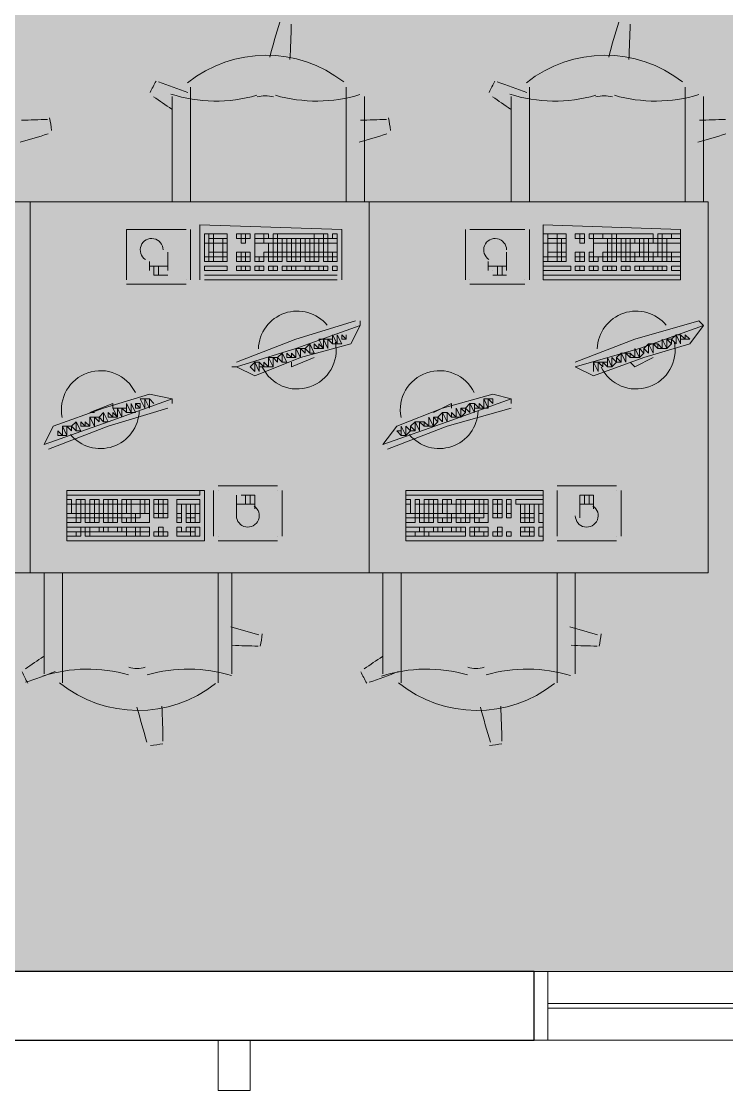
# Model space of a CAD drawing. Header units: millimetres. Extents: x 0 to 90.2, y 0 to 62.5.
# Drawn here: x 54.4 to 56.709, y 28.104 to 31.605 of the extents above; entities that cross this region are included whole.
import ezdxf

# ---------------------------------------------------------------- set-up
doc = ezdxf.new("R2010")
doc.units = ezdxf.units.MM
for name, color, linetype in [('PDF_014405$BL', 7, 'Continuous'), ('PDF_014405$FT-FIXFIT', 7, 'Continuous'), ('PDF_014405$WA', 7, 'Continuous'), ('PDF_014405$WA-EXT', 7, 'Continuous'), ('PDF_014405$WN', 7, 'Continuous')]:
    doc.layers.add(name, color=color, linetype=linetype)
doc.layers.add('PDF_014405$HL-TMP', color=7, linetype='Continuous', true_color=0xe6db59)

msp = doc.modelspace()

# ---------------------------------------------------------------- linework, layer by layer
at = {"layer": 'PDF_014405$BL', "lineweight": 9}
for points in [[(57.6987, 28.494), (56.0789, 28.494)], [(56.0789, 28.269), (57.6987, 28.269)]]:
    msp.add_lwpolyline(points, dxfattribs=at)
at = {"layer": 'PDF_014405$FT-FIXFIT', "lineweight": 0}
for points in [[(54.954, 31.0137), (54.954, 31.3887)], [(55.4639, 31.3887), (55.4639, 31.0137)], [(56.0639, 31.0137), (56.0639, 31.3887)], [(56.5738, 31.3887), (56.5738, 31.0137)], [(54.894, 31.3587), (54.894, 31.0137)], [(55.5239, 31.0137), (55.5239, 31.3587)], [(56.0039, 31.3587), (56.0039, 31.0137)], [(56.6338, 31.0137), (56.6338, 31.3587)], [(54.744, 30.9237), (54.744, 30.9237)], [(54.939, 30.9237), (54.744, 30.9237), (54.744, 30.7588)], [(54.939, 30.9237), (54.939, 30.9237)], [(54.954, 30.7588), (54.954, 30.9237)], [(55.4489, 30.7588), (55.4489, 30.9237), (54.984, 30.9387), (54.984, 30.7588)], [(55.8539, 30.9237), (55.8539, 30.7588)], [(55.8689, 30.9237), (55.8689, 30.9237)], [(56.0489, 30.9237), (55.8689, 30.9237)], [(56.0489, 30.9237), (56.0489, 30.9237)], [(56.0639, 30.7588), (56.0639, 30.9237)], [(54.879, 30.7888), (54.879, 30.8487)], [(55.9889, 30.7888), (55.9889, 30.8487)], [(54.819, 30.8187), (54.819, 30.7888)], [(55.9289, 30.8187), (55.9289, 30.7888)], [(54.879, 30.8037), (54.819, 30.8037)], [(54.834, 30.8037), (54.834, 30.7738), (54.879, 30.7738)], [(54.834, 30.7888), (54.834, 30.7888)], [(54.849, 30.8037), (54.849, 30.7738)], [(55.4339, 30.7738), (54.999, 30.7738), (55.4339, 30.7738)], [(55.9889, 30.8037), (55.9289, 30.8037)], [(55.9439, 30.7888), (55.9439, 30.7888)], [(55.9439, 30.7738), (55.9889, 30.7738)], [(55.9589, 30.8037), (55.9589, 30.7738)], [(55.9739, 30.8037), (55.9739, 30.7738)], [(56.5588, 30.7738), (56.1089, 30.7738), (56.5588, 30.7738)], [(54.744, 30.7438), (54.939, 30.7438)], [(54.939, 30.7588), (54.939, 30.7588)], [(54.999, 30.7588), (55.4339, 30.7588)], [(55.8689, 30.7588), (55.8689, 30.7588)], [(55.8689, 30.7438), (56.0489, 30.7438)], [(56.0489, 30.7588), (56.0489, 30.7588)], [(55.5089, 30.6088), (55.2989, 30.5338), (55.104, 30.4738), (55.089, 30.4738)], [(55.104, 30.4738), (55.1639, 30.4438), (55.3139, 30.5038), (55.4789, 30.5488), (55.5089, 30.6088), (55.5089, 30.6238)], [(55.4939, 30.6238), (55.2989, 30.5638), (55.104, 30.4888)], [(55.4939, 30.6088), (55.4939, 30.6088)], [(56.6338, 30.6088), (56.4238, 30.5338), (56.2139, 30.4738), (56.2738, 30.4438), (56.4388, 30.5038), (56.5888, 30.5488), (56.6338, 30.6088), (56.6188, 30.6238), (56.4088, 30.5638), (56.2139, 30.4888)], [(56.6188, 30.6088), (56.6188, 30.6088)], [(55.4639, 30.5788), (55.4639, 30.5638), (55.4639, 30.5788)], [(55.2989, 30.5338), (55.2989, 30.5038), (55.2989, 30.5338)], [(56.4388, 30.5338), (56.4388, 30.5188), (56.4388, 30.5338)], [(55.3589, 30.5038), (55.2839, 30.4738), (55.2839, 30.4888)], [(55.3589, 30.5038), (55.3589, 30.5038)], [(56.4688, 30.5038), (56.4088, 30.4738), (56.3938, 30.4888)], [(56.4688, 30.5038), (56.4688, 30.5038)], [(55.104, 30.4738), (55.104, 30.4738)], [(56.2139, 30.4738), (56.2139, 30.4738)], [(54.894, 30.3538), (54.894, 30.3688), (54.819, 30.3838), (54.669, 30.3388), (54.504, 30.2788), (54.474, 30.2188), (54.684, 30.2938), (54.894, 30.3688)], [(54.639, 30.3238), (54.624, 30.3238), (54.699, 30.3538), (54.699, 30.3388)], [(54.834, 30.3538), (54.819, 30.3688), (54.834, 30.3538)], [(54.879, 30.3538), (54.879, 30.3538)], [(56.0039, 30.3538), (56.0039, 30.3688), (55.9439, 30.3838), (55.7789, 30.3388), (55.6289, 30.2788), (55.5839, 30.2188), (55.7939, 30.2938), (56.0039, 30.3688)], [(55.7489, 30.3238), (55.8089, 30.3538), (55.8089, 30.3388)], [(55.9889, 30.3538), (55.9889, 30.3538)], [(54.489, 30.2038), (54.684, 30.2788), (54.879, 30.3388)], [(55.5989, 30.2038), (55.7939, 30.2788), (56.0039, 30.3388)], [(55.7489, 30.3238), (55.7489, 30.3238)], [(55.8089, 30.3088), (55.7939, 30.3238), (55.8089, 30.3088)], [(54.624, 30.2788), (54.624, 30.3088), (54.624, 30.2788)], [(54.489, 30.2188), (54.489, 30.2188)], [(55.5989, 30.2188), (55.5989, 30.2188)], [(55.2389, 30.0838), (55.044, 30.0838)], [(56.3488, 30.0838), (56.1539, 30.0838)], [(55.029, 30.0688), (55.029, 29.9188)], [(55.044, 30.0688), (55.044, 30.0688)], [(55.104, 30.0538), (55.104, 29.9788)], [(55.1639, 30.0088), (55.1639, 30.0538), (55.119, 30.0538)], [(55.1339, 30.0238), (55.1339, 30.0538)], [(55.1489, 30.0238), (55.1489, 30.0538)], [(55.2389, 30.0688), (55.2389, 30.0688)], [(55.2539, 29.9188), (55.2539, 30.0688)], [(56.1539, 30.0688), (56.1539, 30.0688)], [(56.1539, 30.0688), (56.1539, 29.9188)], [(56.2738, 30.0088), (56.2738, 30.0538), (56.2289, 30.0538), (56.2289, 29.9788)], [(56.2439, 30.0238), (56.2439, 30.0538)], [(56.2589, 30.0238), (56.2589, 30.0538)], [(56.3488, 30.0688), (56.3488, 30.0688)], [(56.3638, 29.9188), (56.3638, 30.0688)], [(55.104, 30.0238), (55.1639, 30.0238)], [(56.2289, 30.0238), (56.2738, 30.0238)], [(55.044, 29.9188), (55.044, 29.9188)], [(55.044, 29.9038), (55.2389, 29.9038)], [(55.2389, 29.9188), (55.2389, 29.9188)], [(56.1539, 29.9038), (56.3488, 29.9038)], [(56.3488, 29.9188), (56.3488, 29.9188)], [(54.474, 29.4689), (54.474, 29.7988)], [(54.534, 29.7988), (54.534, 29.4389)], [(55.044, 29.4389), (55.044, 29.7988)], [(55.089, 29.7988), (55.089, 29.4689)], [(55.5839, 29.4689), (55.5839, 29.7988)], [(55.6439, 29.7988), (55.6439, 29.4389)], [(56.1539, 29.4389), (56.1539, 29.7988)], [(56.2139, 29.7988), (56.2139, 29.4689)]]:
    msp.add_lwpolyline(points, dxfattribs=at)
for points in [[(53.3191, 31.0137), (54.429, 31.0137), (54.429, 29.7988), (53.3191, 29.7988)], [(54.429, 31.0137), (55.5389, 31.0137), (55.5389, 29.7988), (54.429, 29.7988)], [(55.5389, 31.0137), (56.6488, 31.0137), (56.6488, 29.7988), (55.5389, 29.7988)], [(56.5588, 30.9237), (56.1089, 30.9387), (56.1089, 30.7588), (56.5588, 30.7588)], [(55.014, 30.9087), (54.999, 30.9087), (54.999, 30.8787), (55.014, 30.8787)], [(55.014, 30.8787), (54.999, 30.8787), (54.999, 30.8337), (55.014, 30.8337)], [(55.029, 30.9087), (55.014, 30.9087), (55.014, 30.8937), (55.029, 30.8937)], [(55.029, 30.8937), (55.014, 30.8937), (55.014, 30.8787), (55.029, 30.8787)], [(55.029, 30.8787), (55.014, 30.8787), (55.014, 30.8487), (55.029, 30.8487)], [(55.074, 30.9087), (55.029, 30.9087), (55.029, 30.8937), (55.074, 30.8937)], [(55.059, 30.8937), (55.029, 30.8937), (55.029, 30.8787), (55.059, 30.8787)], [(55.059, 30.8787), (55.029, 30.8787), (55.029, 30.8487), (55.059, 30.8487)], [(55.074, 30.8937), (55.059, 30.8937), (55.059, 30.8787), (55.074, 30.8787)], [(55.074, 30.8787), (55.059, 30.8787), (55.059, 30.8487), (55.074, 30.8487)], [(55.119, 30.9087), (55.104, 30.9087), (55.104, 30.8937), (55.119, 30.8937)], [(55.1339, 30.9087), (55.119, 30.9087), (55.119, 30.8937), (55.1339, 30.8937)], [(55.1339, 30.8937), (55.119, 30.8937), (55.119, 30.8787), (55.1339, 30.8787)], [(55.1489, 30.9087), (55.1339, 30.9087), (55.1339, 30.8937), (55.1489, 30.8937)], [(55.1639, 30.9087), (55.1939, 30.9087), (55.1939, 30.8937), (55.1639, 30.8937)], [(55.1939, 30.8937), (55.1639, 30.8937), (55.1639, 30.8787), (55.1939, 30.8787)], [(55.1939, 30.8787), (55.1639, 30.8787), (55.1639, 30.8337), (55.1939, 30.8337), (55.1939, 30.8487), (55.2089, 30.8487), (55.2089, 30.8787)], [(55.1939, 30.9087), (55.2089, 30.9087), (55.2089, 30.8937), (55.1939, 30.8937)], [(55.2239, 30.8937), (55.1939, 30.8937), (55.1939, 30.8787), (55.2239, 30.8787)], [(55.2239, 30.8787), (55.2089, 30.8787), (55.2089, 30.8487), (55.2239, 30.8487)], [(55.2239, 30.9087), (55.2389, 30.9087), (55.2389, 30.8937), (55.2239, 30.8937)], [(55.2389, 30.8937), (55.2239, 30.8937), (55.2239, 30.8787), (55.2389, 30.8787)], [(55.2389, 30.8787), (55.2239, 30.8787), (55.2239, 30.8487), (55.2389, 30.8487)], [(55.3589, 30.9087), (55.2389, 30.9087), (55.2389, 30.8937), (55.3589, 30.8937)], [(55.2539, 30.8937), (55.2389, 30.8937), (55.2389, 30.8787), (55.2539, 30.8787)], [(55.2689, 30.8937), (55.2539, 30.8937), (55.2539, 30.8787), (55.2689, 30.8787)], [(55.2689, 30.8787), (55.2539, 30.8787), (55.2539, 30.8487), (55.2689, 30.8487)], [(55.2839, 30.8787), (55.2689, 30.8787), (55.2689, 30.8487), (55.2839, 30.8487)], [(55.2989, 30.8937), (55.2839, 30.8937), (55.2839, 30.8787), (55.2989, 30.8787)], [(55.2989, 30.8787), (55.2839, 30.8787), (55.2839, 30.8487), (55.2989, 30.8487)], [(55.3139, 30.8937), (55.2989, 30.8937), (55.2989, 30.8787), (55.3139, 30.8787)], [(55.3289, 30.8937), (55.3139, 30.8937), (55.3139, 30.8787), (55.3289, 30.8787)], [(55.3289, 30.8787), (55.3139, 30.8787), (55.3139, 30.8487), (55.3289, 30.8487)], [(55.3439, 30.8787), (55.3289, 30.8787), (55.3289, 30.8487), (55.3439, 30.8487)], [(55.3589, 30.8937), (55.3439, 30.8937), (55.3439, 30.8787), (55.3589, 30.8787)], [(55.3589, 30.8787), (55.3439, 30.8787), (55.3439, 30.8487), (55.3589, 30.8487)], [(55.3889, 30.9087), (55.3589, 30.9087), (55.3589, 30.8937), (55.3889, 30.8937)], [(55.3739, 30.8937), (55.3589, 30.8937), (55.3589, 30.8787), (55.3739, 30.8787)], [(55.3889, 30.8937), (55.3739, 30.8937), (55.3739, 30.8787), (55.3889, 30.8787)], [(55.3889, 30.8787), (55.3739, 30.8787), (55.3739, 30.8487), (55.3889, 30.8487)], [(55.4039, 30.9087), (55.3889, 30.9087), (55.3889, 30.8937), (55.4039, 30.8937)], [(55.4039, 30.8787), (55.3889, 30.8787), (55.3889, 30.8487), (55.4039, 30.8487)], [(55.4339, 30.8937), (55.4039, 30.8937), (55.4039, 30.8787), (55.4339, 30.8787)], [(55.4339, 30.8787), (55.4039, 30.8787), (55.4039, 30.8487), (55.4339, 30.8487)], [(55.4339, 30.9087), (55.4189, 30.9087), (55.4189, 30.8937), (55.4339, 30.8937)], [(56.1239, 30.9087), (56.1089, 30.9087), (56.1089, 30.8787), (56.1239, 30.8787)], [(56.1239, 30.8787), (56.1089, 30.8787), (56.1089, 30.8337), (56.1239, 30.8337)], [(56.1539, 30.9087), (56.1239, 30.9087), (56.1239, 30.8937), (56.1539, 30.8937)], [(56.1539, 30.8937), (56.1239, 30.8937), (56.1239, 30.8787), (56.1539, 30.8787)], [(56.1539, 30.8787), (56.1239, 30.8787), (56.1239, 30.8487), (56.1539, 30.8487)], [(56.1839, 30.9087), (56.1539, 30.9087), (56.1539, 30.8937), (56.1839, 30.8937)], [(56.1689, 30.8937), (56.1539, 30.8937), (56.1539, 30.8787), (56.1689, 30.8787)], [(56.1689, 30.8787), (56.1539, 30.8787), (56.1539, 30.8487), (56.1689, 30.8487)], [(56.1839, 30.8937), (56.1689, 30.8937), (56.1689, 30.8787), (56.1839, 30.8787)], [(56.1839, 30.8787), (56.1689, 30.8787), (56.1689, 30.8487), (56.1839, 30.8487)], [(56.2289, 30.9087), (56.2139, 30.9087), (56.2139, 30.8937), (56.2289, 30.8937)], [(56.2439, 30.9087), (56.2289, 30.9087), (56.2289, 30.8937), (56.2439, 30.8937)], [(56.2439, 30.8937), (56.2289, 30.8937), (56.2289, 30.8787), (56.2439, 30.8787)], [(56.2738, 30.9087), (56.2589, 30.9087), (56.2589, 30.8937), (56.2738, 30.8937)], [(56.2738, 30.9087), (56.3038, 30.9087), (56.3038, 30.8937), (56.2738, 30.8937)], [(56.3188, 30.8937), (56.2738, 30.8937), (56.2738, 30.8787), (56.3188, 30.8787)], [(56.3038, 30.8787), (56.2738, 30.8787), (56.2738, 30.8337), (56.3038, 30.8337), (56.3038, 30.8487), (56.3188, 30.8487), (56.3188, 30.8787)], [(56.3038, 30.9087), (56.3338, 30.9087), (56.3338, 30.8937), (56.3038, 30.8937)], [(56.3338, 30.8937), (56.3188, 30.8937), (56.3188, 30.8787), (56.3338, 30.8787)], [(56.3338, 30.8787), (56.3188, 30.8787), (56.3188, 30.8487), (56.3338, 30.8487)], [(56.3338, 30.9087), (56.3488, 30.9087), (56.3488, 30.8937), (56.3338, 30.8937)], [(56.3488, 30.8937), (56.3338, 30.8937), (56.3338, 30.8787), (56.3488, 30.8787)], [(56.4688, 30.9087), (56.3488, 30.9087), (56.3488, 30.8937), (56.4688, 30.8937)], [(56.3638, 30.8937), (56.3488, 30.8937), (56.3488, 30.8787), (56.3638, 30.8787)], [(56.3638, 30.8787), (56.3488, 30.8787), (56.3488, 30.8487), (56.3638, 30.8487)], [(56.3788, 30.8787), (56.3638, 30.8787), (56.3638, 30.8487), (56.3788, 30.8487)], [(56.3938, 30.8937), (56.3788, 30.8937), (56.3788, 30.8787), (56.3938, 30.8787)], [(56.3938, 30.8787), (56.3788, 30.8787), (56.3788, 30.8487), (56.3938, 30.8487)], [(56.4088, 30.8937), (56.3938, 30.8937), (56.3938, 30.8787), (56.4088, 30.8787)], [(56.4238, 30.8787), (56.3938, 30.8787), (56.3938, 30.8487), (56.4238, 30.8487)], [(56.4238, 30.8937), (56.4088, 30.8937), (56.4088, 30.8787), (56.4238, 30.8787)], [(56.4388, 30.8787), (56.4238, 30.8787), (56.4238, 30.8487), (56.4388, 30.8487)], [(56.4538, 30.8937), (56.4388, 30.8937), (56.4388, 30.8787), (56.4538, 30.8787)], [(56.4538, 30.8787), (56.4388, 30.8787), (56.4388, 30.8487), (56.4538, 30.8487)], [(56.4688, 30.8937), (56.4538, 30.8937), (56.4538, 30.8787), (56.4688, 30.8787)], [(56.4838, 30.8787), (56.4538, 30.8787), (56.4538, 30.8487), (56.4838, 30.8487)], [(56.4838, 30.8937), (56.4688, 30.8937), (56.4688, 30.8787), (56.4838, 30.8787)], [(56.4988, 30.9087), (56.4838, 30.9087), (56.4838, 30.8937), (56.4988, 30.8937)], [(56.4988, 30.8787), (56.4838, 30.8787), (56.4838, 30.8487), (56.4988, 30.8487)], [(56.5288, 30.9087), (56.4988, 30.9087), (56.4988, 30.8937), (56.5288, 30.8937)], [(56.5138, 30.8937), (56.4988, 30.8937), (56.4988, 30.8787), (56.5138, 30.8787)], [(56.5138, 30.8787), (56.4988, 30.8787), (56.4988, 30.8487), (56.5138, 30.8487)], [(56.5588, 30.8937), (56.5138, 30.8937), (56.5138, 30.8787), (56.5588, 30.8787)], [(56.5588, 30.8787), (56.5138, 30.8787), (56.5138, 30.8487), (56.5588, 30.8487)], [(56.5588, 30.9087), (56.5288, 30.9087), (56.5288, 30.8937), (56.5588, 30.8937)], [(55.029, 30.8487), (55.014, 30.8487), (55.014, 30.8337), (55.029, 30.8337)], [(55.059, 30.8487), (55.029, 30.8487), (55.029, 30.8337), (55.059, 30.8337)], [(55.074, 30.8487), (55.059, 30.8487), (55.059, 30.8337), (55.074, 30.8337)], [(55.119, 30.8487), (55.104, 30.8487), (55.104, 30.8337), (55.119, 30.8337)], [(55.1339, 30.8487), (55.119, 30.8487), (55.119, 30.8337), (55.1339, 30.8337)], [(55.1489, 30.8487), (55.1339, 30.8487), (55.1339, 30.8337), (55.1489, 30.8337)], [(55.2089, 30.8487), (55.1939, 30.8487), (55.1939, 30.8337), (55.2089, 30.8337)], [(55.2239, 30.8487), (55.2089, 30.8487), (55.2089, 30.8337), (55.2239, 30.8337)], [(55.2539, 30.8487), (55.2389, 30.8487), (55.2389, 30.8337), (55.2539, 30.8337)], [(55.2689, 30.8487), (55.2539, 30.8487), (55.2539, 30.8337), (55.2689, 30.8337)], [(55.2839, 30.8487), (55.2689, 30.8487), (55.2689, 30.8337), (55.2839, 30.8337)], [(55.3139, 30.8487), (55.2989, 30.8487), (55.2989, 30.8337), (55.3139, 30.8337)], [(55.3289, 30.8487), (55.3139, 30.8487), (55.3139, 30.8337), (55.3289, 30.8337)], [(55.3439, 30.8487), (55.3289, 30.8487), (55.3289, 30.8337), (55.3439, 30.8337)], [(55.3739, 30.8487), (55.3589, 30.8487), (55.3589, 30.8337), (55.3739, 30.8337)], [(55.3889, 30.8487), (55.3739, 30.8487), (55.3739, 30.8337), (55.3889, 30.8337)], [(55.4039, 30.8487), (55.3889, 30.8487), (55.3889, 30.8337), (55.4039, 30.8337)], [(55.4339, 30.8487), (55.4189, 30.8487), (55.4189, 30.8337), (55.4339, 30.8337)], [(56.1539, 30.8487), (56.1239, 30.8487), (56.1239, 30.8337), (56.1539, 30.8337)], [(56.1689, 30.8487), (56.1539, 30.8487), (56.1539, 30.8337), (56.1689, 30.8337)], [(56.1839, 30.8487), (56.1689, 30.8487), (56.1689, 30.8337), (56.1839, 30.8337)], [(56.2289, 30.8487), (56.2139, 30.8487), (56.2139, 30.8337), (56.2289, 30.8337)], [(56.2439, 30.8487), (56.2289, 30.8487), (56.2289, 30.8337), (56.2439, 30.8337)], [(56.2738, 30.8487), (56.2589, 30.8487), (56.2589, 30.8337), (56.2738, 30.8337)], [(56.3188, 30.8487), (56.3038, 30.8487), (56.3038, 30.8337), (56.3188, 30.8337)], [(56.3488, 30.8487), (56.3338, 30.8487), (56.3338, 30.8337), (56.3488, 30.8337)], [(56.3638, 30.8487), (56.3488, 30.8487), (56.3488, 30.8337), (56.3638, 30.8337)], [(56.3788, 30.8487), (56.3638, 30.8487), (56.3638, 30.8337), (56.3788, 30.8337)], [(56.4088, 30.8487), (56.3938, 30.8487), (56.3938, 30.8337), (56.4088, 30.8337)], [(56.4238, 30.8487), (56.4088, 30.8487), (56.4088, 30.8337), (56.4238, 30.8337)], [(56.4388, 30.8487), (56.4238, 30.8487), (56.4238, 30.8337), (56.4388, 30.8337)], [(56.4688, 30.8487), (56.4538, 30.8487), (56.4538, 30.8337), (56.4688, 30.8337)], [(56.4838, 30.8487), (56.4688, 30.8487), (56.4688, 30.8337), (56.4838, 30.8337)], [(56.4988, 30.8487), (56.4838, 30.8487), (56.4838, 30.8337), (56.4988, 30.8337)], [(56.5288, 30.8487), (56.5138, 30.8487), (56.5138, 30.8337), (56.5288, 30.8337)], [(56.5588, 30.8487), (56.5288, 30.8487), (56.5288, 30.8337), (56.5588, 30.8337)], [(55.014, 30.8337), (54.999, 30.8337), (54.999, 30.8187), (55.014, 30.8187)], [(55.029, 30.8337), (55.014, 30.8337), (55.014, 30.8187), (55.029, 30.8187)], [(55.059, 30.8337), (55.029, 30.8337), (55.029, 30.8187), (55.059, 30.8187)], [(55.074, 30.8337), (55.059, 30.8337), (55.059, 30.8187), (55.074, 30.8187)], [(55.119, 30.8337), (55.104, 30.8337), (55.104, 30.8187), (55.119, 30.8187)], [(55.1339, 30.8337), (55.119, 30.8337), (55.119, 30.8187), (55.1339, 30.8187)], [(55.1489, 30.8337), (55.1339, 30.8337), (55.1339, 30.8187), (55.1489, 30.8187)], [(55.1789, 30.8337), (55.1639, 30.8337), (55.1639, 30.8187), (55.1789, 30.8187)], [(55.1939, 30.8337), (55.1789, 30.8337), (55.1789, 30.8187), (55.1939, 30.8187)], [(55.2239, 30.8337), (55.2089, 30.8337), (55.2089, 30.8187), (55.2239, 30.8187)], [(55.2389, 30.8337), (55.2239, 30.8337), (55.2239, 30.8187), (55.2389, 30.8187)], [(55.2539, 30.8337), (55.2389, 30.8337), (55.2389, 30.8187), (55.2539, 30.8187)], [(55.2839, 30.8337), (55.2689, 30.8337), (55.2689, 30.8187), (55.2839, 30.8187)], [(55.2989, 30.8337), (55.2839, 30.8337), (55.2839, 30.8187), (55.2989, 30.8187)], [(55.3139, 30.8337), (55.2989, 30.8337), (55.2989, 30.8187), (55.3139, 30.8187)], [(55.3439, 30.8337), (55.3289, 30.8337), (55.3289, 30.8187), (55.3439, 30.8187)], [(55.3589, 30.8337), (55.3439, 30.8337), (55.3439, 30.8187), (55.3589, 30.8187)], [(55.3739, 30.8337), (55.3589, 30.8337), (55.3589, 30.8187), (55.3739, 30.8187)], [(55.4039, 30.8337), (55.3889, 30.8337), (55.3889, 30.8187), (55.4039, 30.8187)], [(55.4189, 30.8337), (55.4039, 30.8337), (55.4039, 30.8187), (55.4189, 30.8187)], [(55.4339, 30.8337), (55.4189, 30.8337), (55.4189, 30.8187), (55.4339, 30.8187)], [(56.1239, 30.8337), (56.1089, 30.8337), (56.1089, 30.8187), (56.1239, 30.8187)], [(56.1539, 30.8337), (56.1239, 30.8337), (56.1239, 30.8187), (56.1539, 30.8187)], [(56.1689, 30.8337), (56.1539, 30.8337), (56.1539, 30.8187), (56.1689, 30.8187)], [(56.1839, 30.8337), (56.1689, 30.8337), (56.1689, 30.8187), (56.1839, 30.8187)], [(56.2289, 30.8337), (56.2139, 30.8337), (56.2139, 30.8187), (56.2289, 30.8187)], [(56.2439, 30.8337), (56.2289, 30.8337), (56.2289, 30.8187), (56.2439, 30.8187)], [(56.2738, 30.8337), (56.2589, 30.8337), (56.2589, 30.8187), (56.2738, 30.8187)], [(56.2888, 30.8337), (56.2738, 30.8337), (56.2738, 30.8187), (56.2888, 30.8187)], [(56.3188, 30.8337), (56.3038, 30.8337), (56.3038, 30.8187), (56.3188, 30.8187)], [(56.3338, 30.8337), (56.3188, 30.8337), (56.3188, 30.8187), (56.3338, 30.8187)], [(56.3488, 30.8337), (56.3338, 30.8337), (56.3338, 30.8187), (56.3488, 30.8187)], [(56.3788, 30.8337), (56.3638, 30.8337), (56.3638, 30.8187), (56.3788, 30.8187)], [(56.3938, 30.8337), (56.3788, 30.8337), (56.3788, 30.8187), (56.3938, 30.8187)], [(56.4088, 30.8337), (56.3938, 30.8337), (56.3938, 30.8187), (56.4088, 30.8187)], [(56.4388, 30.8337), (56.4088, 30.8337), (56.4088, 30.8187), (56.4388, 30.8187)], [(56.4538, 30.8337), (56.4388, 30.8337), (56.4388, 30.8187), (56.4538, 30.8187)], [(56.4688, 30.8337), (56.4538, 30.8337), (56.4538, 30.8187), (56.4688, 30.8187)], [(56.4988, 30.8337), (56.4688, 30.8337), (56.4688, 30.8187), (56.4988, 30.8187)], [(56.5138, 30.8337), (56.4988, 30.8337), (56.4988, 30.8187), (56.5138, 30.8187)], [(56.5288, 30.8337), (56.5138, 30.8337), (56.5138, 30.8187), (56.5288, 30.8187)], [(56.5588, 30.8337), (56.5288, 30.8337), (56.5288, 30.8187), (56.5588, 30.8187)], [(55.074, 30.7888), (54.999, 30.7888), (54.999, 30.8037), (55.074, 30.8037)], [(55.119, 30.8037), (55.104, 30.8037), (55.104, 30.7888), (55.119, 30.7888)], [(55.1339, 30.8037), (55.119, 30.8037), (55.119, 30.7888), (55.1339, 30.7888)], [(55.1489, 30.8037), (55.1339, 30.8037), (55.1339, 30.7888), (55.1489, 30.7888)], [(55.1789, 30.8037), (55.1639, 30.8037), (55.1639, 30.7888), (55.1789, 30.7888)], [(55.1939, 30.8037), (55.1789, 30.8037), (55.1789, 30.7888), (55.1939, 30.7888)], [(55.2239, 30.8037), (55.2089, 30.8037), (55.2089, 30.7888), (55.2239, 30.7888)], [(55.2389, 30.8037), (55.2239, 30.8037), (55.2239, 30.7888), (55.2389, 30.7888)], [(55.2689, 30.8037), (55.2539, 30.8037), (55.2539, 30.7888), (55.2689, 30.7888)], [(55.2839, 30.8037), (55.2689, 30.8037), (55.2689, 30.7888), (55.2839, 30.7888)], [(55.2989, 30.8037), (55.2839, 30.8037), (55.2839, 30.7888), (55.2989, 30.7888)], [(55.3289, 30.8037), (55.2989, 30.8037), (55.2989, 30.7888), (55.3289, 30.7888)], [(55.3439, 30.8037), (55.3289, 30.8037), (55.3289, 30.7888), (55.3439, 30.7888)], [(55.3739, 30.8037), (55.3439, 30.8037), (55.3439, 30.7888), (55.3739, 30.7888)], [(55.3889, 30.8037), (55.3739, 30.8037), (55.3739, 30.7888), (55.3889, 30.7888)], [(55.4039, 30.8037), (55.3889, 30.8037), (55.3889, 30.7888), (55.4039, 30.7888)], [(55.4339, 30.8037), (55.4189, 30.8037), (55.4189, 30.7888), (55.4339, 30.7888)], [(56.1989, 30.7888), (56.1089, 30.7888), (56.1089, 30.8037), (56.1989, 30.8037)], [(56.2289, 30.8037), (56.2139, 30.8037), (56.2139, 30.7888), (56.2289, 30.7888)], [(56.2439, 30.8037), (56.2289, 30.8037), (56.2289, 30.7888), (56.2439, 30.7888)], [(56.2738, 30.8037), (56.2589, 30.8037), (56.2589, 30.7888), (56.2738, 30.7888)], [(56.2888, 30.8037), (56.2738, 30.8037), (56.2738, 30.7888), (56.2888, 30.7888)], [(56.3188, 30.8037), (56.3038, 30.8037), (56.3038, 30.7888), (56.3188, 30.7888)], [(56.3338, 30.8037), (56.3188, 30.8037), (56.3188, 30.7888), (56.3338, 30.7888)], [(56.3488, 30.8037), (56.3338, 30.8037), (56.3338, 30.7888), (56.3488, 30.7888)], [(56.3788, 30.8037), (56.3638, 30.8037), (56.3638, 30.7888), (56.3788, 30.7888)], [(56.3938, 30.8037), (56.3788, 30.8037), (56.3788, 30.7888), (56.3938, 30.7888)], [(56.4238, 30.8037), (56.4088, 30.8037), (56.4088, 30.7888), (56.4238, 30.7888)], [(56.4388, 30.8037), (56.4238, 30.8037), (56.4238, 30.7888), (56.4388, 30.7888)], [(56.4688, 30.8037), (56.4388, 30.8037), (56.4388, 30.7888), (56.4688, 30.7888)], [(56.4838, 30.8037), (56.4688, 30.8037), (56.4688, 30.7888), (56.4838, 30.7888)], [(56.4988, 30.8037), (56.4838, 30.8037), (56.4838, 30.7888), (56.4988, 30.7888)], [(56.5138, 30.8037), (56.4988, 30.8037), (56.4988, 30.7888), (56.5138, 30.7888)], [(56.5588, 30.8037), (56.5288, 30.8037), (56.5288, 30.7888), (56.5588, 30.7888)], [(55.3889, 30.5638), (55.3739, 30.5638), (55.3889, 30.5338)], [(55.4039, 30.5638), (55.3889, 30.5638), (55.4039, 30.5338), (55.4039, 30.5488)], [(55.4189, 30.5638), (55.4039, 30.5638), (55.4189, 30.5488)], [(55.4189, 30.5788), (55.4189, 30.5638), (55.4189, 30.5488), (55.4339, 30.5488)], [(55.4339, 30.5788), (55.4339, 30.5488), (55.4489, 30.5488)], [(55.4489, 30.5788), (55.4489, 30.5638), (55.4639, 30.5638)], [(56.4988, 30.5638), (56.4988, 30.5338), (56.5138, 30.5338)], [(56.5138, 30.5638), (56.5138, 30.5338), (56.5288, 30.5488)], [(56.5288, 30.5638), (56.5138, 30.5638), (56.5288, 30.5488)], [(56.5438, 30.5788), (56.5288, 30.5638), (56.5438, 30.5488)], [(56.5588, 30.5788), (56.5438, 30.5788), (56.5588, 30.5488)], [(56.5588, 30.5788), (56.5588, 30.5638), (56.5738, 30.5638)], [(56.5738, 30.5788), (56.5738, 30.5638), (56.5888, 30.5638)], [(55.3139, 30.5338), (55.2989, 30.5338), (55.3139, 30.5038), (55.3139, 30.5188)], [(55.3289, 30.5338), (55.3139, 30.5338), (55.3289, 30.5188)], [(55.3439, 30.5488), (55.3289, 30.5338), (55.3439, 30.5188)], [(55.3439, 30.5488), (55.3439, 30.5188), (55.3589, 30.5188)], [(55.3589, 30.5488), (55.3589, 30.5338), (55.3739, 30.5338)], [(55.3739, 30.5488), (55.3739, 30.5338), (55.3889, 30.5338)], [(56.4088, 30.5338), (56.4088, 30.5038), (56.4238, 30.5038)], [(56.4238, 30.5338), (56.4238, 30.5038), (56.4388, 30.5188)], [(56.4538, 30.5488), (56.4388, 30.5338), (56.4538, 30.5188)], [(56.4688, 30.5488), (56.4538, 30.5488), (56.4688, 30.5188)], [(56.4838, 30.5488), (56.4688, 30.5488), (56.4838, 30.5338)], [(56.4838, 30.5488), (56.4838, 30.5338), (56.4988, 30.5338)], [(55.2089, 30.5038), (55.2089, 30.4738), (55.2239, 30.4738)], [(55.2239, 30.5038), (55.2089, 30.5038), (55.2239, 30.4738), (55.2239, 30.4888)], [(55.2389, 30.5038), (55.2239, 30.5038), (55.2389, 30.4888)], [(55.2539, 30.5188), (55.2389, 30.5038), (55.2539, 30.4888)], [(55.2539, 30.5188), (55.2539, 30.4888), (55.2689, 30.4888)], [(55.2689, 30.5188), (55.2689, 30.5038), (55.2839, 30.5038)], [(55.2839, 30.5188), (55.2839, 30.5038), (55.2989, 30.5038)], [(56.3188, 30.5038), (56.3188, 30.4738), (56.3338, 30.4738)], [(56.3338, 30.5038), (56.3338, 30.4738), (56.3488, 30.4888)], [(56.3638, 30.5188), (56.3488, 30.5038), (56.3638, 30.4888)], [(56.3488, 30.5038), (56.3488, 30.4888), (56.3638, 30.4888)], [(56.3788, 30.5188), (56.3638, 30.5188), (56.3788, 30.4888)], [(56.3938, 30.5188), (56.3788, 30.5188), (56.3938, 30.5038)], [(56.3938, 30.5188), (56.3938, 30.5038), (56.4088, 30.5038)], [(55.1639, 30.4888), (55.1489, 30.4738), (55.1639, 30.4588)], [(55.1789, 30.4888), (55.1639, 30.4888), (55.1789, 30.4588)], [(55.1789, 30.4888), (55.1789, 30.4738), (55.1939, 30.4738)], [(55.1939, 30.4888), (55.1939, 30.4738), (55.2089, 30.4738)], [(56.2738, 30.4888), (56.2738, 30.4738), (56.2738, 30.4588)], [(56.2888, 30.4888), (56.2738, 30.4888), (56.2888, 30.4588)], [(56.3038, 30.4888), (56.2888, 30.4888), (56.3038, 30.4738)], [(56.3188, 30.4888), (56.3038, 30.4888), (56.3188, 30.4738)], [(54.744, 30.3238), (54.759, 30.3238), (54.744, 30.3538), (54.744, 30.3388)], [(54.759, 30.3238), (54.774, 30.3238), (54.759, 30.3538)], [(54.789, 30.3388), (54.789, 30.3538), (54.774, 30.3538)], [(54.774, 30.3388), (54.789, 30.3388), (54.774, 30.3538)], [(54.804, 30.3388), (54.804, 30.3688), (54.789, 30.3688)], [(54.819, 30.3388), (54.819, 30.3538), (54.819, 30.3688), (54.804, 30.3688)], [(55.8689, 30.3238), (55.8689, 30.3538), (55.8539, 30.3388)], [(55.8839, 30.3238), (55.8839, 30.3538), (55.8689, 30.3538)], [(55.8839, 30.3388), (55.8989, 30.3388), (55.8839, 30.3538)], [(55.8989, 30.3388), (55.9139, 30.3388), (55.8989, 30.3538)], [(55.9289, 30.3388), (55.9289, 30.3538), (55.9289, 30.3688), (55.9139, 30.3688)], [(55.9139, 30.3388), (55.9289, 30.3388), (55.9139, 30.3688)], [(55.9439, 30.3538), (55.9439, 30.3688), (55.9289, 30.3688)], [(54.669, 30.2938), (54.669, 30.3238), (54.654, 30.3088)], [(54.669, 30.2938), (54.684, 30.2938), (54.669, 30.3238)], [(54.684, 30.3088), (54.699, 30.3088), (54.684, 30.3238)], [(54.714, 30.3088), (54.714, 30.3388), (54.699, 30.3388)], [(54.699, 30.3088), (54.714, 30.3088), (54.699, 30.3238)], [(54.729, 30.3088), (54.729, 30.3238), (54.729, 30.3388), (54.714, 30.3388)], [(54.744, 30.3238), (54.744, 30.3388), (54.729, 30.3388)], [(55.7789, 30.2938), (55.7789, 30.3238), (55.7639, 30.3088)], [(55.7939, 30.2938), (55.7939, 30.3238), (55.7789, 30.3238)], [(55.8089, 30.3088), (55.8239, 30.3088), (55.8089, 30.3238)], [(55.8239, 30.3088), (55.8389, 30.3088), (55.8239, 30.3388)], [(55.8539, 30.3238), (55.8539, 30.3388), (55.8389, 30.3388)], [(55.8389, 30.3088), (55.8539, 30.3238), (55.8389, 30.3388)], [(54.579, 30.2638), (54.579, 30.2938), (54.564, 30.2788)], [(54.579, 30.2638), (54.594, 30.2638), (54.579, 30.2938)], [(54.594, 30.2788), (54.609, 30.2788), (54.594, 30.2938)], [(54.609, 30.2788), (54.624, 30.2788), (54.609, 30.2938)], [(54.639, 30.2788), (54.639, 30.2938), (54.639, 30.3088), (54.624, 30.3088)], [(54.654, 30.2938), (54.654, 30.3088), (54.639, 30.3088)], [(55.6889, 30.2638), (55.6889, 30.2938), (55.6739, 30.2788)], [(55.7039, 30.2638), (55.7039, 30.2938), (55.6889, 30.2938)], [(55.7189, 30.2788), (55.7189, 30.2938), (55.7039, 30.2938)], [(55.7189, 30.2788), (55.7339, 30.2788), (55.7189, 30.2938)], [(55.7339, 30.2788), (55.7489, 30.2788), (55.7339, 30.3088)], [(55.7639, 30.2938), (55.7639, 30.3088), (55.7489, 30.3088)], [(55.7489, 30.2788), (55.7639, 30.2938), (55.7489, 30.3088)], [(54.519, 30.2488), (54.534, 30.2488), (54.519, 30.2638)], [(54.549, 30.2488), (54.549, 30.2638), (54.549, 30.2788), (54.534, 30.2788)], [(54.534, 30.2488), (54.549, 30.2488), (54.534, 30.2788)], [(54.564, 30.2638), (54.564, 30.2788), (54.549, 30.2788)], [(55.6439, 30.2488), (55.6439, 30.2638), (55.6289, 30.2638)], [(55.6439, 30.2488), (55.6589, 30.2488), (55.6439, 30.2788)], [(55.6589, 30.2488), (55.6739, 30.2638), (55.6589, 30.2788)], [(55.6739, 30.2638), (55.6889, 30.2638), (55.6739, 30.2788)], [(54.549, 30.0688), (54.984, 30.0688), (54.984, 30.0538), (54.549, 30.0538)], [(54.549, 29.9038), (54.999, 29.9038), (54.999, 30.0688), (54.549, 30.0688)], [(54.549, 30.0238), (54.564, 30.0238), (54.564, 30.0388), (54.549, 30.0388)], [(54.579, 30.0238), (54.594, 30.0238), (54.594, 30.0388), (54.579, 30.0388)], [(54.594, 30.0238), (54.609, 30.0238), (54.609, 30.0388), (54.594, 30.0388)], [(54.624, 30.0238), (54.639, 30.0238), (54.639, 30.0388), (54.624, 30.0388)], [(54.639, 30.0238), (54.654, 30.0238), (54.654, 30.0388), (54.639, 30.0388)], [(54.669, 30.0238), (54.684, 30.0238), (54.684, 30.0388), (54.669, 30.0388)], [(54.684, 30.0238), (54.699, 30.0238), (54.699, 30.0388), (54.684, 30.0388)], [(54.699, 30.0238), (54.714, 30.0238), (54.714, 30.0388), (54.699, 30.0388)], [(54.729, 30.0238), (54.744, 30.0238), (54.744, 30.0388), (54.729, 30.0388)], [(54.744, 30.0238), (54.759, 30.0238), (54.759, 30.0388), (54.744, 30.0388)], [(54.759, 30.0238), (54.789, 30.0238), (54.789, 30.0388), (54.759, 30.0388)], [(54.789, 30.0238), (54.804, 30.0238), (54.804, 30.0388), (54.789, 30.0388)], [(54.804, 30.0238), (54.819, 30.0238), (54.819, 30.0388), (54.804, 30.0388)], [(54.834, 30.0238), (54.849, 30.0238), (54.849, 30.0388), (54.834, 30.0388)], [(54.849, 30.0238), (54.864, 30.0238), (54.864, 30.0388), (54.849, 30.0388)], [(54.864, 30.0238), (54.879, 30.0238), (54.879, 30.0388), (54.864, 30.0388)], [(54.909, 30.0388), (54.984, 30.0388), (54.984, 30.0238), (54.909, 30.0238)], [(55.6589, 30.0688), (56.1089, 30.0688), (56.1089, 30.0538), (55.6589, 30.0538)], [(55.6589, 29.9038), (56.1089, 29.9038), (56.1089, 30.0688), (55.6589, 30.0688)], [(55.6589, 30.0238), (55.6739, 30.0238), (55.6739, 30.0388), (55.6589, 30.0388)], [(55.6889, 30.0238), (55.7039, 30.0238), (55.7039, 30.0388), (55.6889, 30.0388)], [(55.7189, 30.0238), (55.7339, 30.0238), (55.7339, 30.0388), (55.7189, 30.0388)], [(55.7339, 30.0238), (55.7489, 30.0238), (55.7489, 30.0388), (55.7339, 30.0388)], [(55.7489, 30.0238), (55.7639, 30.0238), (55.7639, 30.0388), (55.7489, 30.0388)], [(55.7789, 30.0238), (55.7939, 30.0238), (55.7939, 30.0388), (55.7789, 30.0388)], [(55.7939, 30.0238), (55.8089, 30.0238), (55.8089, 30.0388), (55.7939, 30.0388)], [(55.8239, 30.0238), (55.8389, 30.0238), (55.8389, 30.0388), (55.8239, 30.0388)], [(55.8389, 30.0238), (55.8539, 30.0238), (55.8539, 30.0388), (55.8389, 30.0388)], [(55.8539, 30.0238), (55.8839, 30.0238), (55.8839, 30.0388), (55.8539, 30.0388)], [(55.8839, 30.0238), (55.8989, 30.0238), (55.8989, 30.0388), (55.8839, 30.0388)], [(55.8989, 30.0238), (55.9139, 30.0238), (55.9139, 30.0388), (55.8989, 30.0388)], [(55.9139, 30.0238), (55.9289, 30.0238), (55.9289, 30.0388), (55.9139, 30.0388)], [(55.9439, 30.0238), (55.9589, 30.0238), (55.9589, 30.0388), (55.9439, 30.0388)], [(55.9589, 30.0238), (55.9739, 30.0238), (55.9739, 30.0388), (55.9589, 30.0388)], [(55.9889, 30.0238), (56.0039, 30.0238), (56.0039, 30.0388), (55.9889, 30.0388)], [(56.0189, 30.0388), (56.1089, 30.0388), (56.1089, 30.0238), (56.0189, 30.0238)], [(54.549, 29.9938), (54.564, 29.9938), (54.564, 30.0238), (54.549, 30.0238)], [(54.564, 29.9938), (54.579, 29.9938), (54.579, 30.0238), (54.564, 30.0238)], [(54.594, 29.9938), (54.609, 29.9938), (54.609, 30.0238), (54.594, 30.0238)], [(54.609, 29.9938), (54.624, 29.9938), (54.624, 30.0238), (54.609, 30.0238)], [(54.624, 29.9938), (54.639, 29.9938), (54.639, 30.0238), (54.624, 30.0238)], [(54.654, 29.9938), (54.669, 29.9938), (54.669, 30.0238), (54.654, 30.0238)], [(54.669, 29.9938), (54.684, 29.9938), (54.684, 30.0238), (54.669, 30.0238)], [(54.684, 29.9938), (54.699, 29.9938), (54.699, 30.0238), (54.684, 30.0238)], [(54.714, 29.9938), (54.729, 29.9938), (54.729, 30.0238), (54.714, 30.0238)], [(54.729, 29.9938), (54.744, 29.9938), (54.744, 30.0238), (54.729, 30.0238)], [(54.744, 29.9938), (54.759, 29.9938), (54.759, 30.0238), (54.744, 30.0238)], [(54.759, 29.9938), (54.789, 29.9938), (54.789, 30.0238), (54.759, 30.0238)], [(54.789, 29.9938), (54.804, 29.9938), (54.804, 30.0238), (54.789, 30.0238)], [(54.804, 29.9938), (54.819, 29.9938), (54.819, 30.0238), (54.804, 30.0238)], [(54.834, 29.9938), (54.849, 29.9938), (54.849, 30.0238), (54.834, 30.0238)], [(54.849, 29.9938), (54.864, 29.9938), (54.864, 30.0238), (54.849, 30.0238)], [(54.864, 29.9938), (54.879, 29.9938), (54.879, 30.0238), (54.864, 30.0238)], [(54.909, 29.9938), (54.924, 29.9938), (54.924, 30.0238), (54.909, 30.0238)], [(54.939, 29.9938), (54.954, 29.9938), (54.954, 30.0238), (54.939, 30.0238)], [(54.954, 29.9938), (54.969, 29.9938), (54.969, 30.0238), (54.954, 30.0238)], [(54.969, 29.9938), (54.984, 29.9938), (54.984, 30.0238), (54.969, 30.0238)], [(55.6589, 29.9938), (55.6739, 29.9938), (55.6739, 30.0238), (55.6589, 30.0238)], [(55.6889, 29.9938), (55.7039, 29.9938), (55.7039, 30.0238), (55.6889, 30.0238)], [(55.7039, 29.9938), (55.7189, 29.9938), (55.7189, 30.0238), (55.7039, 30.0238)], [(55.7189, 29.9938), (55.7339, 29.9938), (55.7339, 30.0238), (55.7189, 30.0238)], [(55.7489, 29.9938), (55.7639, 29.9938), (55.7639, 30.0238), (55.7489, 30.0238)], [(55.7639, 29.9938), (55.7789, 29.9938), (55.7789, 30.0238), (55.7639, 30.0238)], [(55.7789, 29.9938), (55.7939, 29.9938), (55.7939, 30.0238), (55.7789, 30.0238)], [(55.7939, 29.9938), (55.8239, 29.9938), (55.8239, 30.0238), (55.7939, 30.0238)], [(55.8239, 29.9938), (55.8389, 29.9938), (55.8389, 30.0238), (55.8239, 30.0238)], [(55.8389, 29.9938), (55.8539, 29.9938), (55.8539, 30.0238), (55.8389, 30.0238)], [(55.8539, 29.9938), (55.8839, 29.9938), (55.8839, 30.0238), (55.8539, 30.0238)], [(55.8839, 29.9938), (55.8989, 29.9938), (55.8989, 30.0238), (55.8839, 30.0238)], [(55.8989, 29.9938), (55.9139, 29.9938), (55.9139, 30.0238), (55.8989, 30.0238)], [(55.9139, 29.9938), (55.9289, 29.9938), (55.9289, 30.0238), (55.9139, 30.0238)], [(55.9439, 29.9938), (55.9589, 29.9938), (55.9589, 30.0238), (55.9439, 30.0238)], [(55.9589, 29.9938), (55.9739, 29.9938), (55.9739, 30.0238), (55.9589, 30.0238)], [(55.9889, 29.9938), (56.0039, 29.9938), (56.0039, 30.0238), (55.9889, 30.0238)], [(56.0339, 29.9938), (56.0489, 29.9938), (56.0489, 30.0238), (56.0339, 30.0238)], [(56.0489, 29.9938), (56.0639, 29.9938), (56.0639, 30.0238), (56.0489, 30.0238)], [(56.0639, 29.9938), (56.0789, 29.9938), (56.0789, 30.0238), (56.0639, 30.0238)], [(56.0939, 29.9938), (56.1089, 29.9938), (56.1089, 30.0238), (56.0939, 30.0238)], [(54.549, 29.9788), (54.579, 29.9788), (54.579, 29.9938), (54.549, 29.9938)], [(54.549, 29.9638), (54.579, 29.9638), (54.579, 29.9788), (54.549, 29.9788)], [(54.579, 29.9788), (54.594, 29.9788), (54.594, 29.9938), (54.579, 29.9938)], [(54.579, 29.9638), (54.594, 29.9638), (54.594, 29.9788), (54.579, 29.9788)], [(54.594, 29.9788), (54.609, 29.9788), (54.609, 29.9938), (54.594, 29.9938)], [(54.609, 29.9638), (54.624, 29.9638), (54.624, 29.9788), (54.609, 29.9788)], [(54.624, 29.9788), (54.639, 29.9788), (54.639, 29.9938), (54.624, 29.9938)], [(54.624, 29.9638), (54.639, 29.9638), (54.639, 29.9788), (54.624, 29.9788)], [(54.639, 29.9788), (54.654, 29.9788), (54.654, 29.9938), (54.639, 29.9938)], [(54.639, 29.9638), (54.654, 29.9638), (54.654, 29.9788), (54.639, 29.9788)], [(54.654, 29.9788), (54.669, 29.9788), (54.669, 29.9938), (54.654, 29.9938)], [(54.669, 29.9638), (54.684, 29.9638), (54.684, 29.9788), (54.669, 29.9788)], [(54.684, 29.9788), (54.699, 29.9788), (54.699, 29.9938), (54.684, 29.9938)], [(54.684, 29.9638), (54.699, 29.9638), (54.699, 29.9788), (54.684, 29.9788)], [(54.699, 29.9788), (54.714, 29.9788), (54.714, 29.9938), (54.699, 29.9938)], [(54.699, 29.9638), (54.714, 29.9638), (54.714, 29.9788), (54.699, 29.9788)], [(54.714, 29.9788), (54.729, 29.9788), (54.729, 29.9938), (54.714, 29.9938)], [(54.729, 29.9788), (54.759, 29.9788), (54.759, 29.9938), (54.729, 29.9938)], [(54.729, 29.9638), (54.744, 29.9638), (54.744, 29.9788), (54.729, 29.9788)], [(54.744, 29.9638), (54.759, 29.9638), (54.759, 29.9788), (54.744, 29.9788)], [(54.759, 29.9788), (54.774, 29.9788), (54.774, 29.9938), (54.759, 29.9938)], [(54.759, 29.9638), (54.774, 29.9638), (54.774, 29.9788), (54.759, 29.9788)], [(54.804, 29.9638), (54.819, 29.9638), (54.819, 29.9938), (54.789, 29.9938), (54.789, 29.9788), (54.774, 29.9788), (54.774, 29.9638)], [(54.774, 29.9788), (54.789, 29.9788), (54.789, 29.9938), (54.774, 29.9938)], [(54.834, 29.9788), (54.849, 29.9788), (54.849, 29.9938), (54.834, 29.9938)], [(54.849, 29.9788), (54.864, 29.9788), (54.864, 29.9938), (54.849, 29.9938)], [(54.864, 29.9788), (54.879, 29.9788), (54.879, 29.9938), (54.864, 29.9938)], [(54.909, 29.9788), (54.924, 29.9788), (54.924, 29.9938), (54.909, 29.9938)], [(54.909, 29.9638), (54.924, 29.9638), (54.924, 29.9788), (54.909, 29.9788)], [(54.939, 29.9788), (54.954, 29.9788), (54.954, 29.9938), (54.939, 29.9938)], [(54.939, 29.9638), (54.954, 29.9638), (54.954, 29.9788), (54.939, 29.9788)], [(54.954, 29.9788), (54.969, 29.9788), (54.969, 29.9938), (54.954, 29.9938)], [(54.954, 29.9638), (54.969, 29.9638), (54.969, 29.9788), (54.954, 29.9788)], [(54.969, 29.9638), (54.984, 29.9638), (54.984, 29.9938), (54.969, 29.9938)], [(55.6589, 29.9788), (55.6889, 29.9788), (55.6889, 29.9938), (55.6589, 29.9938)], [(55.6589, 29.9638), (55.6889, 29.9638), (55.6889, 29.9788), (55.6589, 29.9788)], [(55.6889, 29.9788), (55.7039, 29.9788), (55.7039, 29.9938), (55.6889, 29.9938)], [(55.7039, 29.9638), (55.7189, 29.9638), (55.7189, 29.9788), (55.7039, 29.9788)], [(55.7189, 29.9788), (55.7339, 29.9788), (55.7339, 29.9938), (55.7189, 29.9938)], [(55.7189, 29.9638), (55.7339, 29.9638), (55.7339, 29.9788), (55.7189, 29.9788)], [(55.7339, 29.9788), (55.7489, 29.9788), (55.7489, 29.9938), (55.7339, 29.9938)], [(55.7339, 29.9638), (55.7489, 29.9638), (55.7489, 29.9788), (55.7339, 29.9788)], [(55.7489, 29.9788), (55.7639, 29.9788), (55.7639, 29.9938), (55.7489, 29.9938)], [(55.7639, 29.9788), (55.7939, 29.9788), (55.7939, 29.9938), (55.7639, 29.9938)], [(55.7639, 29.9638), (55.7789, 29.9638), (55.7789, 29.9788), (55.7639, 29.9788)], [(55.7789, 29.9638), (55.7939, 29.9638), (55.7939, 29.9788), (55.7789, 29.9788)], [(55.7939, 29.9788), (55.8089, 29.9788), (55.8089, 29.9938), (55.7939, 29.9938)], [(55.7939, 29.9638), (55.8089, 29.9638), (55.8089, 29.9788), (55.7939, 29.9788)], [(55.8089, 29.9788), (55.8239, 29.9788), (55.8239, 29.9938), (55.8089, 29.9938)], [(55.8239, 29.9788), (55.8539, 29.9788), (55.8539, 29.9938), (55.8239, 29.9938)], [(55.8239, 29.9638), (55.8389, 29.9638), (55.8389, 29.9788), (55.8239, 29.9788)], [(55.8389, 29.9638), (55.8539, 29.9638), (55.8539, 29.9788), (55.8389, 29.9788)], [(55.8539, 29.9788), (55.8689, 29.9788), (55.8689, 29.9938), (55.8539, 29.9938)], [(55.8539, 29.9638), (55.8689, 29.9638), (55.8689, 29.9788), (55.8539, 29.9788)], [(55.8689, 29.9788), (55.8839, 29.9788), (55.8839, 29.9938), (55.8689, 29.9938)], [(55.8839, 29.9788), (55.9139, 29.9788), (55.9139, 29.9938), (55.8839, 29.9938)], [(55.8839, 29.9638), (55.8989, 29.9638), (55.8989, 29.9788), (55.8839, 29.9788)], [(55.9139, 29.9638), (55.9289, 29.9638), (55.9289, 29.9938), (55.9139, 29.9938), (55.9139, 29.9788), (55.8989, 29.9788), (55.8989, 29.9638)], [(55.9439, 29.9788), (55.9589, 29.9788), (55.9589, 29.9938), (55.9439, 29.9938)], [(55.9589, 29.9788), (55.9739, 29.9788), (55.9739, 29.9938), (55.9589, 29.9938)], [(55.9889, 29.9788), (56.0039, 29.9788), (56.0039, 29.9938), (55.9889, 29.9938)], [(56.0339, 29.9788), (56.0489, 29.9788), (56.0489, 29.9938), (56.0339, 29.9938)], [(56.0339, 29.9638), (56.0489, 29.9638), (56.0489, 29.9788), (56.0339, 29.9788)], [(56.0489, 29.9788), (56.0639, 29.9788), (56.0639, 29.9938), (56.0489, 29.9938)], [(56.0489, 29.9638), (56.0639, 29.9638), (56.0639, 29.9788), (56.0489, 29.9788)], [(56.0639, 29.9788), (56.0789, 29.9788), (56.0789, 29.9938), (56.0639, 29.9938)], [(56.0639, 29.9638), (56.0789, 29.9638), (56.0789, 29.9788), (56.0639, 29.9788)], [(56.0939, 29.9638), (56.1089, 29.9638), (56.1089, 29.9938), (56.0939, 29.9938)], [(54.549, 29.9338), (54.594, 29.9338), (54.594, 29.9488), (54.549, 29.9488)], [(54.549, 29.9188), (54.579, 29.9188), (54.579, 29.9338), (54.549, 29.9338)], [(54.579, 29.9188), (54.594, 29.9188), (54.594, 29.9338), (54.579, 29.9338)], [(54.594, 29.9338), (54.609, 29.9338), (54.609, 29.9488), (54.594, 29.9488)], [(54.609, 29.9338), (54.624, 29.9338), (54.624, 29.9488), (54.609, 29.9488)], [(54.609, 29.9188), (54.624, 29.9188), (54.624, 29.9338), (54.609, 29.9338)], [(54.624, 29.9338), (54.654, 29.9338), (54.654, 29.9488), (54.624, 29.9488)], [(54.624, 29.9188), (54.744, 29.9188), (54.744, 29.9338), (54.624, 29.9338)], [(54.654, 29.9338), (54.669, 29.9338), (54.669, 29.9488), (54.654, 29.9488)], [(54.669, 29.9338), (54.684, 29.9338), (54.684, 29.9488), (54.669, 29.9488)], [(54.684, 29.9338), (54.714, 29.9338), (54.714, 29.9488), (54.684, 29.9488)], [(54.714, 29.9338), (54.729, 29.9338), (54.729, 29.9488), (54.714, 29.9488)], [(54.729, 29.9338), (54.744, 29.9338), (54.744, 29.9488), (54.729, 29.9488)], [(54.744, 29.9338), (54.774, 29.9338), (54.774, 29.9488), (54.744, 29.9488)], [(54.774, 29.9188), (54.744, 29.9188), (54.744, 29.9338), (54.774, 29.9338)], [(54.774, 29.9338), (54.789, 29.9338), (54.789, 29.9488), (54.774, 29.9488)], [(54.789, 29.9188), (54.774, 29.9188), (54.774, 29.9338), (54.789, 29.9338)], [(54.789, 29.9338), (54.819, 29.9338), (54.819, 29.9488), (54.789, 29.9488)], [(54.819, 29.9188), (54.789, 29.9188), (54.789, 29.9338), (54.819, 29.9338)], [(54.834, 29.9188), (54.849, 29.9188), (54.849, 29.9338), (54.834, 29.9338)], [(54.849, 29.9338), (54.864, 29.9338), (54.864, 29.9488), (54.849, 29.9488)], [(54.849, 29.9188), (54.864, 29.9188), (54.864, 29.9338), (54.849, 29.9338)], [(54.864, 29.9188), (54.879, 29.9188), (54.879, 29.9338), (54.864, 29.9338)], [(54.909, 29.9338), (54.924, 29.9338), (54.924, 29.9488), (54.909, 29.9488)], [(54.909, 29.9188), (54.954, 29.9188), (54.954, 29.9338), (54.909, 29.9338)], [(54.939, 29.9338), (54.954, 29.9338), (54.954, 29.9488), (54.939, 29.9488)], [(54.954, 29.9338), (54.969, 29.9338), (54.969, 29.9488), (54.954, 29.9488)], [(54.954, 29.9188), (54.969, 29.9188), (54.969, 29.9338), (54.954, 29.9338)], [(54.969, 29.9188), (54.984, 29.9188), (54.984, 29.9488), (54.969, 29.9488)], [(55.6589, 29.9338), (55.7039, 29.9338), (55.7039, 29.9488), (55.6589, 29.9488)], [(55.6589, 29.9188), (55.6889, 29.9188), (55.6889, 29.9338), (55.6589, 29.9338)], [(55.6889, 29.9188), (55.7189, 29.9188), (55.7189, 29.9338), (55.6889, 29.9338)], [(55.7039, 29.9338), (55.7189, 29.9338), (55.7189, 29.9488), (55.7039, 29.9488)], [(55.7189, 29.9338), (55.7489, 29.9338), (55.7489, 29.9488), (55.7189, 29.9488)], [(55.7189, 29.9188), (55.7339, 29.9188), (55.7339, 29.9338), (55.7189, 29.9338)], [(55.7339, 29.9188), (55.8539, 29.9188), (55.8539, 29.9338), (55.7339, 29.9338)], [(55.7489, 29.9338), (55.7639, 29.9338), (55.7639, 29.9488), (55.7489, 29.9488)], [(55.7639, 29.9338), (55.7789, 29.9338), (55.7789, 29.9488), (55.7639, 29.9488)], [(55.7789, 29.9338), (55.8089, 29.9338), (55.8089, 29.9488), (55.7789, 29.9488)], [(55.8089, 29.9338), (55.8239, 29.9338), (55.8239, 29.9488), (55.8089, 29.9488)], [(55.8239, 29.9338), (55.8389, 29.9338), (55.8389, 29.9488), (55.8239, 29.9488)], [(55.8389, 29.9338), (55.8539, 29.9338), (55.8539, 29.9488), (55.8389, 29.9488)], [(55.8689, 29.9338), (55.8839, 29.9338), (55.8839, 29.9488), (55.8689, 29.9488)], [(55.8839, 29.9188), (55.8689, 29.9188), (55.8689, 29.9338), (55.8839, 29.9338)], [(55.8839, 29.9338), (55.8989, 29.9338), (55.8989, 29.9488), (55.8839, 29.9488)], [(55.9139, 29.9188), (55.8839, 29.9188), (55.8839, 29.9338), (55.9139, 29.9338)], [(55.8989, 29.9338), (55.9289, 29.9338), (55.9289, 29.9488), (55.8989, 29.9488)], [(55.9289, 29.9188), (55.9139, 29.9188), (55.9139, 29.9338), (55.9289, 29.9338)], [(55.9439, 29.9188), (55.9589, 29.9188), (55.9589, 29.9338), (55.9439, 29.9338)], [(55.9589, 29.9338), (55.9739, 29.9338), (55.9739, 29.9488), (55.9589, 29.9488)], [(55.9589, 29.9188), (55.9739, 29.9188), (55.9739, 29.9338), (55.9589, 29.9338)], [(55.9889, 29.9188), (56.0039, 29.9188), (56.0039, 29.9338), (55.9889, 29.9338)], [(56.0339, 29.9338), (56.0489, 29.9338), (56.0489, 29.9488), (56.0339, 29.9488)], [(56.0339, 29.9188), (56.0639, 29.9188), (56.0639, 29.9338), (56.0339, 29.9338)], [(56.0489, 29.9338), (56.0639, 29.9338), (56.0639, 29.9488), (56.0489, 29.9488)], [(56.0639, 29.9338), (56.0789, 29.9338), (56.0789, 29.9488), (56.0639, 29.9488)], [(56.0639, 29.9188), (56.0789, 29.9188), (56.0789, 29.9338), (56.0639, 29.9338)], [(56.0939, 29.9188), (56.1089, 29.9188), (56.1089, 29.9488), (56.0939, 29.9488)]]:
    msp.add_lwpolyline(points, close=True, dxfattribs=at)
for centre, radius, start, end in [((58.4086, 30.6334), 3.3076, 162.9713, 165.031), ((51.9728, 31.6513), 3.3111, 357.035, 359.0267), ((59.5185, 30.6334), 3.3076, 162.9713, 165.031), ((53.0827, 31.6513), 3.3111, 357.035, 359.0267), ((55.2014, 31.0812), 0.4125, 51.9766, 128.5619), ((56.3113, 31.0812), 0.4125, 51.9766, 128.5619), ((55.1983, 31.2035), 0.4124, 150.1335, 155.8687), ((53.7734, 28.2785), 3.3073, 69.2469, 71.0322), ((56.3083, 31.2035), 0.4124, 150.1335, 155.8687), ((54.8833, 28.2785), 3.3073, 69.2469, 71.0322), ((55.0365, 31.8312), 0.4875, 252.3898, 286.0229), ((56.1464, 31.8312), 0.4875, 252.3898, 286.0229), ((56.7411, 34.08), 3.3244, 234.9705, 236.2055), ((55.1984, 31.2635), 0.0975, 73.9762, 106.0238), ((55.3664, 31.8312), 0.4875, 253.9774, 286.9226), ((57.851, 34.08), 3.3244, 234.9705, 236.2055), ((56.3083, 31.2635), 0.0975, 73.9762, 106.0238), ((56.4763, 31.8312), 0.4875, 253.9774, 286.9226), ((54.5414, 27.9825), 3.3012, 90.9716, 92.4463), ((54.0884, 31.2035), 0.4125, 6.1361, 11.8652), ((55.6513, 27.9825), 3.3012, 90.9716, 92.4463), ((55.1983, 31.2035), 0.4125, 6.1361, 11.8652), ((56.7612, 27.9825), 3.3012, 90.9716, 92.4463), ((53.5184, 34.3984), 3.3073, 285.3808, 287.0287), ((54.6283, 34.3984), 3.3073, 285.3808, 287.0287), ((55.7383, 34.3984), 3.3073, 285.3808, 287.0287), ((54.8265, 30.8562), 0.0375, 0.0012, 237.2913), ((55.9514, 30.8562), 0.0375, 0.0012, 237.2913), ((55.3033, 30.5285), 0.1275, 39.5892, 177.984), ((56.4133, 30.5285), 0.1275, 39.5892, 177.984), ((55.3033, 30.5285), 0.1275, 205.9552, 11.6125), ((56.4133, 30.5285), 0.1275, 205.9552, 11.6125), ((54.6584, 30.3335), 0.1275, 25.9552, 191.6125), ((55.7683, 30.3335), 0.1275, 25.9552, 191.6125), ((54.6584, 30.3335), 0.1275, 219.5892, 357.984), ((55.7683, 30.3335), 0.1275, 219.5892, 357.984), ((55.1414, 29.9863), 0.0375, 180.0012, 57.2913), ((56.2514, 29.9863), 0.0375, 180.0012, 57.2913), ((54.2084, 26.4336), 3.3073, 72.9713, 74.6192), ((55.3183, 26.4336), 3.3073, 72.9713, 74.6192), ((54.7784, 29.6435), 0.4125, 348.1348, 353.8639), ((55.8883, 29.6435), 0.4125, 348.1348, 353.8639), ((55.2313, 32.8601), 3.3012, 267.5537, 269.0284), ((56.3412, 32.8601), 3.3012, 267.5537, 269.0284), ((56.3212, 26.7626), 3.3244, 123.7945, 125.0295), ((57.4311, 26.7626), 3.3244, 123.7945, 125.0295), ((54.7784, 29.6435), 0.4124, 204.1313, 209.8665), ((53.3384, 32.5685), 3.3073, 288.9678, 290.7531), ((54.6165, 28.9964), 0.4875, 73.9771, 107.6102), ((54.7784, 29.5835), 0.0975, 253.9762, 286.0238), ((54.9465, 28.9964), 0.4875, 73.0774, 106.0226), ((55.8883, 29.6435), 0.4124, 204.1313, 209.8665), ((54.4634, 32.5685), 3.3073, 288.9678, 290.7531), ((55.7264, 28.9964), 0.4875, 73.9771, 107.6102), ((55.8883, 29.5835), 0.0975, 253.9762, 286.0238), ((56.0564, 28.9964), 0.4875, 73.0774, 106.0226), ((54.7815, 29.7613), 0.4125, 231.4381, 308.0234), ((55.8914, 29.7613), 0.4125, 231.4381, 308.0234), ((57.9736, 30.2136), 3.3076, 194.969, 197.0287), ((51.5529, 29.1913), 3.3111, 0.9733, 2.965), ((59.0986, 30.2136), 3.3076, 194.969, 197.0287), ((52.6628, 29.1913), 3.3111, 0.9733, 2.965), ((54.7784, 29.6435), 0.4125, 276.1361, 281.8652), ((55.8883, 29.6435), 0.4125, 276.1361, 281.8652)]:
    msp.add_arc(centre, radius, start, end, dxfattribs=at)
at = {"layer": 'PDF_014405$HL-TMP', "color": 54, "true_color": 0x999900, "transparency": 33554559}
for points in [[(58.5537, 35.1384), (51.0843, 35.1384), (58.5537, 30.7438)], [(51.0843, 35.1384), (58.5537, 30.7438), (51.0843, 30.7438)], [(58.5537, 30.7438), (51.0843, 30.7438), (58.5537, 29.0189)], [(51.0843, 30.7438), (58.5537, 29.0189), (51.0843, 29.0189)], [(57.9537, 29.0189), (51.0843, 29.0189), (57.9537, 28.7639)], [(51.0843, 29.0189), (57.9537, 28.7639), (51.0843, 28.7639)], [(57.9537, 28.7639), (51.2643, 28.7639), (57.9537, 28.494)], [(51.2643, 28.7639), (57.9537, 28.494), (51.2643, 28.494)]]:
    msp.add_solid(points, dxfattribs=at)
at = {"layer": 'PDF_014405$WA', "lineweight": 20}
msp.add_lwpolyline([(55.1489, 28.269), (55.1489, 28.104), (55.044, 28.104), (55.044, 28.269)], dxfattribs=at)
at = {"layer": 'PDF_014405$WA-EXT', "lineweight": 25}
msp.add_lwpolyline([(56.0789, 28.269), (56.0789, 28.494), (53.5441, 28.494), (53.5441, 28.269)], close=True, dxfattribs=at)
at = {"layer": 'PDF_014405$WN', "lineweight": 0}
for points in [[(56.0789, 28.494), (56.0789, 28.269)], [(56.1239, 28.494), (56.1239, 28.269)], [(56.1239, 28.389), (57.6387, 28.389)], [(56.1239, 28.374), (57.6387, 28.374)]]:
    msp.add_lwpolyline(points, dxfattribs=at)

doc.saveas('drawing.dxf')
